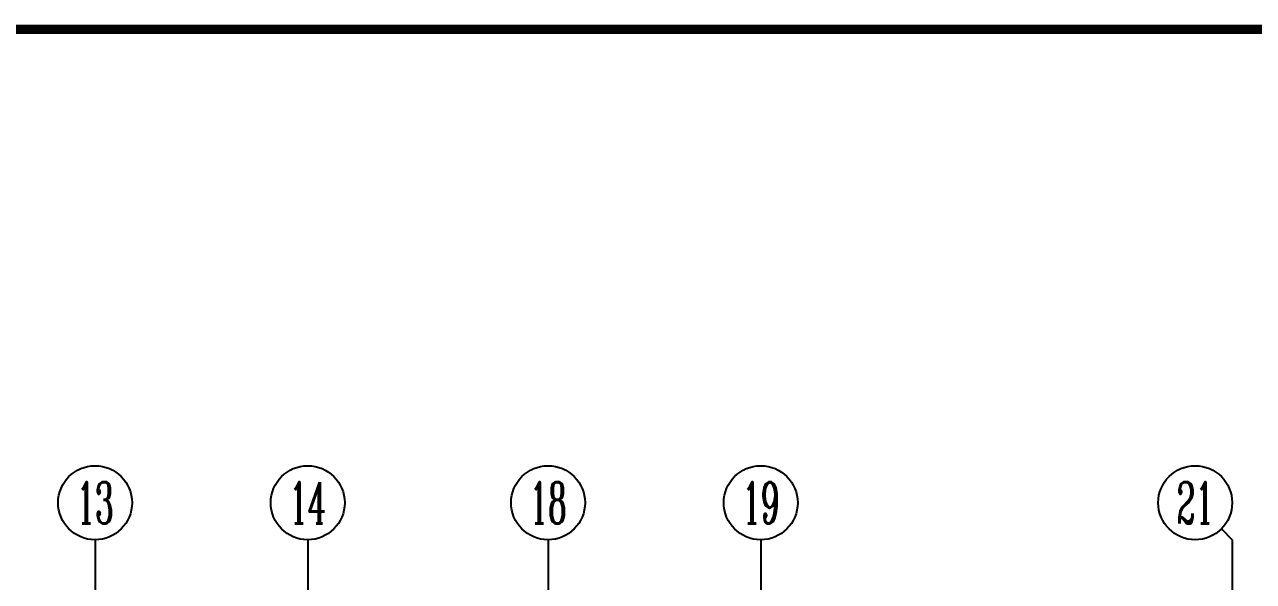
# Model space of a CAD drawing. Extents: x -726032 to 135930, y -151624 to 587044.
# Drawn here: x -452878 to -435598, y 436443 to 444263 of the extents above; entities that cross this region are included whole.
import ezdxf
from ezdxf.enums import TextEntityAlignment as Align

# ---------------------------------------------------------------- set-up
doc = ezdxf.new("R2010")
doc.units = 0
doc.header["$LTSCALE"] = 1000
doc.header["$MEASUREMENT"] = 0
doc.layers.get('0').update_dxf_attribs({"linetype": 'CONTINUOUS'})
for name, color, linetype in [('AXIS', 245, 'CONTINUOUS'), ('AXIS_TEXT', 7, 'CONTINUOUS'), ('PUB_TITLE', 1, 'CONTINUOUS')]:
    doc.layers.add(name, color=color, linetype=linetype)
doc.styles.add('COMPLEX', font='COMPLEX')

# ---------------------------------------------------------------- blocks, each defined once
blk = doc.blocks.new('_AXISO')
blk.add_circle((0, 0), 0.5)
at = {"layer": 'AXIS_TEXT', "style": 'COMPLEX', "width": 1.041667}
blk.add_attdef('A', text='', height=0.56, dxfattribs=at).set_placement((-0.25, -0.28), (0.25, -0.28), align=Align.FIT)
blk = doc.blocks.new('_AXISO1')
blk.add_line((0.354, -0.146), (0.5, 0))
blk.add_circle((0, -0.5), 0.5)
at = {"layer": 'AXIS_TEXT', "style": 'COMPLEX', "width": 1.041667}
blk.add_attdef('A', text='', height=0.56, dxfattribs=at).set_placement((-0.25, -0.78), (0.25, -0.78), align=Align.FIT)

msp = doc.modelspace()

# ---------------------------------------------------------------- linework, layer by layer
at = {"layer": 'AXIS'}
for p, q in [((-451886.9, 437027.3), (-451886.9, 432855.9)), ((-448896.9, 437027.3), (-448896.9, 432855.9)), ((-445516.9, 437027.3), (-445516.9, 432855.9)), ((-442526.9, 437027.3), (-442526.9, 432855.9)), ((-435896.9, 437027.3), (-435896.9, 432855.9))]:
    msp.add_line(p, q, dxfattribs=at)
at = {"layer": 'PUB_TITLE', "const_width": 130}
msp.add_lwpolyline([(-492805.4, 392198.4), (-400115.4, 392198.4), (-400115.4, 444198.4), (-492805.4, 444198.4)], close=True, dxfattribs=at)

# ---------------------------------------------------------------- block references
at = {"layer": 'AXIS'}
ref = msp.add_blockref('_AXISO', (-451886.9, 437547.3), dxfattribs=dict(at, xscale=1040, yscale=1040, zscale=1040))
ref.add_attrib('A', '13', dxfattribs={"layer": 'AXIS_TEXT', "height": 582.4, "style": 'COMPLEX', "width": 0.646552}).set_placement((-452146.9, 437256.1), (-451626.9, 437256.1), align=Align.FIT)
ref = msp.add_blockref('_AXISO', (-448896.9, 437547.3), dxfattribs=dict(at, xscale=1040, yscale=1040, zscale=1040))
ref.add_attrib('A', '14', dxfattribs={"layer": 'AXIS_TEXT', "height": 582.4, "style": 'COMPLEX', "width": 0.604839}).set_placement((-449156.9, 437256.1), (-448636.9, 437256.1), align=Align.FIT)
ref = msp.add_blockref('_AXISO', (-445516.9, 437547.3), dxfattribs=dict(at, xscale=1040, yscale=1040, zscale=1040))
ref.add_attrib('A', '18', dxfattribs={"layer": 'AXIS_TEXT', "height": 582.4, "style": 'COMPLEX', "width": 0.646552}).set_placement((-445776.9, 437256.1), (-445256.9, 437256.1), align=Align.FIT)
ref = msp.add_blockref('_AXISO', (-442526.9, 437547.3), dxfattribs=dict(at, xscale=1040, yscale=1040, zscale=1040))
ref.add_attrib('A', '19', dxfattribs={"layer": 'AXIS_TEXT', "height": 582.4, "style": 'COMPLEX', "width": 0.646552}).set_placement((-442786.9, 437256.1), (-442266.9, 437256.1), align=Align.FIT)
ref = msp.add_blockref('_AXISO1', (-435896.9, 437547.3), dxfattribs=dict(at, xscale=1040, yscale=1040, zscale=1040, rotation=270))
ref.add_attrib('A', '21', dxfattribs={"layer": 'AXIS_TEXT', "height": 582.4, "style": 'COMPLEX', "width": 0.646552}).set_placement((-436676.9, 437256.1), (-436156.9, 437256.1), align=Align.FIT)

doc.saveas('drawing.dxf')
